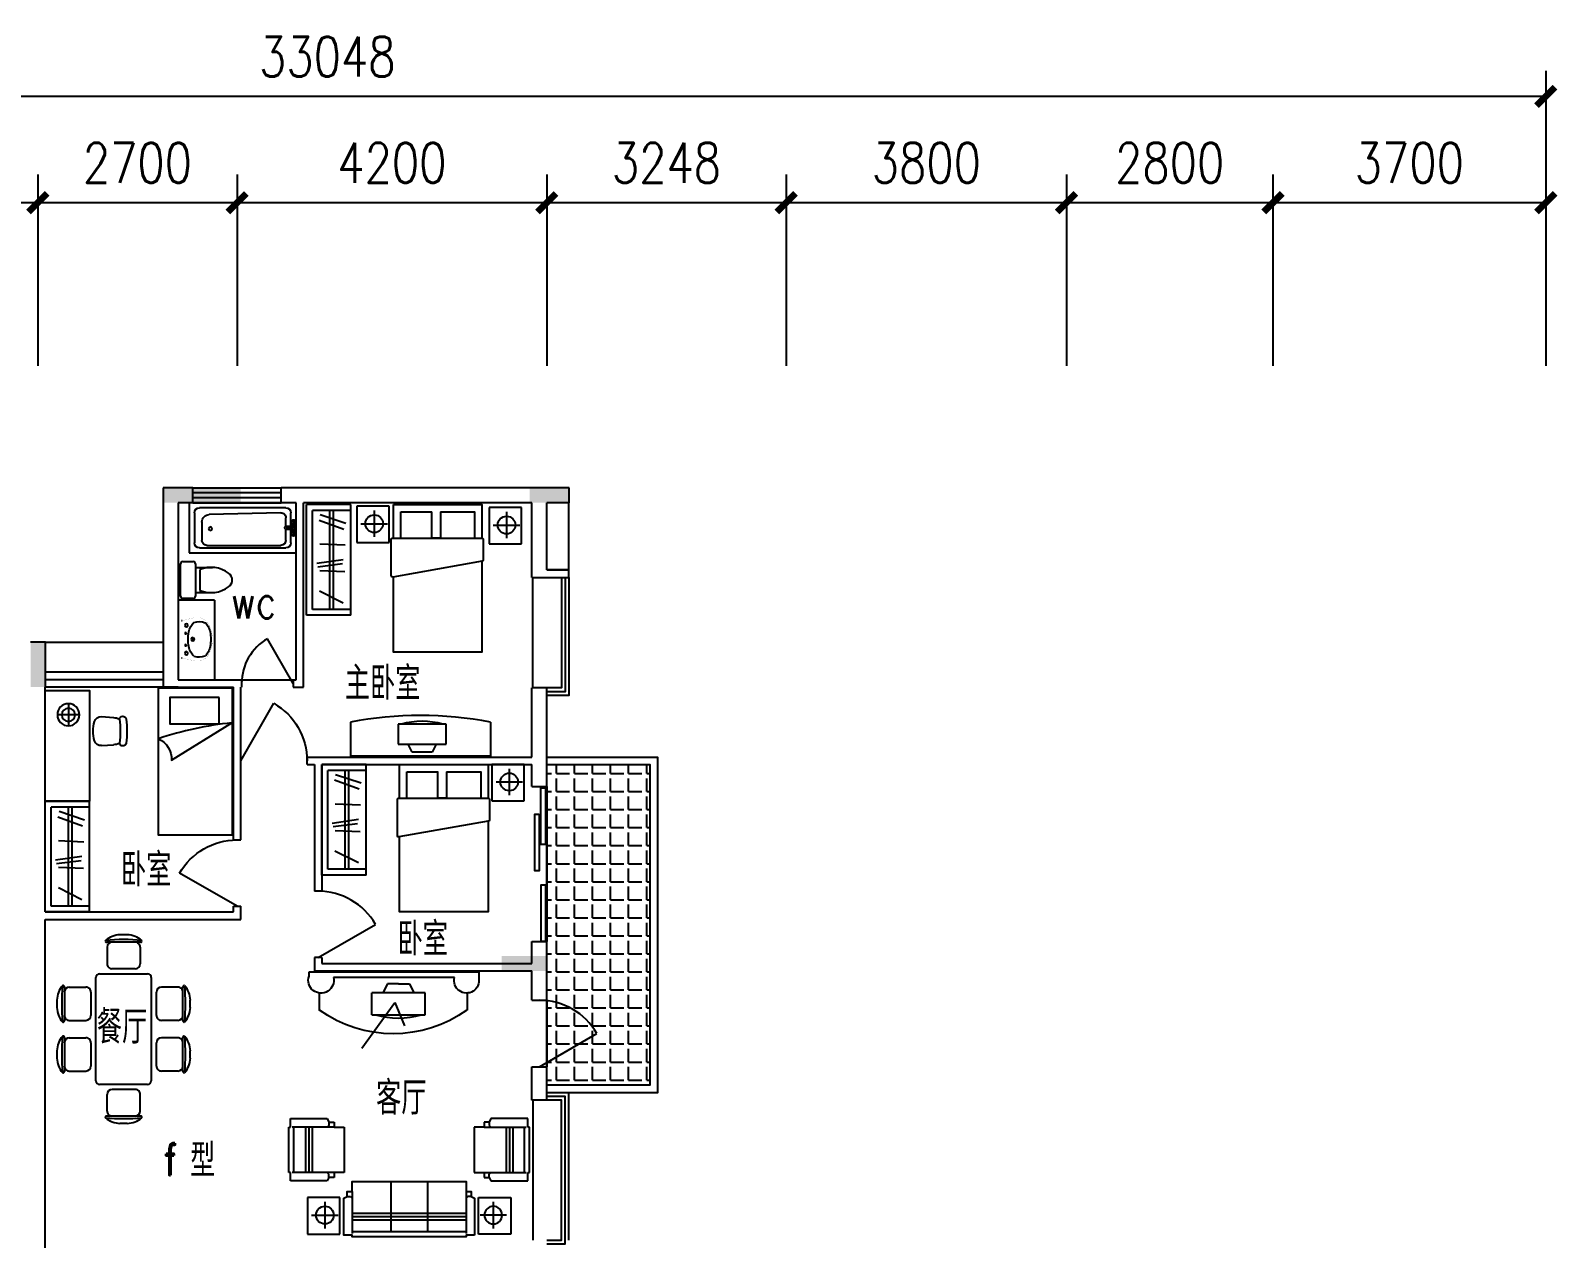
# Model space of a CAD drawing. Header units: millimetres. Extents: x 1293 to 63703, y 510 to 46041.
# Drawn here: x 21356 to 42062, y 29663 to 46041 of the extents above; entities that cross this region are included whole.
import ezdxf
from ezdxf.enums import TextEntityAlignment as Align

# ---------------------------------------------------------------- set-up
doc = ezdxf.new("R2010")
doc.units = ezdxf.units.MM
for name, color, linetype in [('2D', 7, 'Continuous'), ('AXIS', 3, 'Continuous'), ('COLUMN', 7, 'Continuous'), ('F', 12, 'Continuous'), ('JIAJU', 30, 'Continuous'), ('PUB_TEXT', 7, 'Continuous'), ('TOILET', 7, 'Continuous'), ('WALL', 4, 'Continuous'), ('WD', 4, 'Continuous'), ('WINDOW', 5, 'Continuous'), ('WINDOW_TEXT', 7, 'Continuous')]:
    doc.layers.add(name, color=color, linetype=linetype)
doc.styles.add('_ROMAND', font='ROMAND.shx', dxfattribs={"width": 0.8})
doc.styles.add('_XC92', font='txt.shx', dxfattribs={"width": 0.8, "bigfont": 'xc92.shx'})
doc.styles.add('ATT', font='TXT')
doc.styles.add('DIM_FONT', font='SIMPLEX.shx', dxfattribs={"width": 0.8})
doc.styles.add('SIMPLEX', font='SIMPLEX.SHX')
doc.styles.get("Standard").update_dxf_attribs({"font": 'arial.ttf'})
doc.dimstyles.new('AXIS180', dxfattribs={"dimscale": 1.8, "dimtxt": 300, "dimasz": 1, "dimexe": 250, "dimexo": 300, "dimgap": 150, "dimtad": 1, "dimdec": 0, "dimdsep": 46, "dimtxsty": 'DIM_FONT', "dimblk": '_DIMX', "dimcen": 2.5, "dimse1": 1, "dimse2": 1, "dimclrt": 7, "dimadec": 0, "dimazin": 0, "dimtfac": 1, "dimtdec": 0, "dimtix": 1, "dimtmove": 2, "dimatfit": 3, "dimldrblk": '_DIMX', "dimfxl": 1, "dimtolj": 1, "dimtzin": 0, "dimarcsym": 0})

# ---------------------------------------------------------------- blocks, each defined once
blk = doc.blocks.new('_DBLK')
blk.add_line((-0.5, 0), (0, -0.866))
blk.add_arc((-0.5, 0), 1, 300, 0)
at = {"style": 'SIMPLEX', "flags": 9}
blk.add_attdef('A', text='', height=1, dxfattribs=at).set_placement((0, 1.5), align=Align.MIDDLE)
blk = doc.blocks.new('_DIMX')
at = {"const_width": 50}
blk.add_lwpolyline([(-70, -70), (70, 70)], dxfattribs=at)
blk = doc.blocks.new('*D73')
at = {"layer": 'AXIS', "color": 0, "lineweight": -2, "transparency": 16777216}
blk.add_line((41902, 43707), (38206, 43707), dxfattribs=at)
at = {"layer": 'DEFPOINTS', "color": 0, "transparency": 16777216}
for p in [(38204, 43707), (38204, 39747), (41904, 39747)]:
    blk.add_point(p, dxfattribs=at)
at = {"layer": 'AXIS', "color": 0, "lineweight": -2, "transparency": 16777216, "xscale": 1.8, "yscale": 1.8, "zscale": 1.8, "rotation": 180}
blk.add_blockref('_DIMX', (38204, 43707), dxfattribs=at)
at = {"layer": 'AXIS', "color": 0, "lineweight": -2, "transparency": 16777216, "xscale": 1.8, "yscale": 1.8, "zscale": 1.8}
blk.add_blockref('_DIMX', (41904, 43707), dxfattribs=at)
at = {"layer": 'AXIS', "color": 7, "transparency": 16777216, "insert": (40054, 44247), "char_height": 540, "attachment_point": 5, "style": 'DIM_FONT'}
blk.add_mtext('\\A1;3700', dxfattribs=at)
blk = doc.blocks.new('*D74')
at = {"layer": 'AXIS', "color": 0, "lineweight": -2, "transparency": 16777216}
blk.add_line((38202, 43707), (35406, 43707), dxfattribs=at)
at = {"layer": 'DEFPOINTS', "color": 0, "transparency": 16777216}
for p in [(35404, 43707), (35404, 39747), (38204, 39747)]:
    blk.add_point(p, dxfattribs=at)
at = {"layer": 'AXIS', "color": 0, "lineweight": -2, "transparency": 16777216, "xscale": 1.8, "yscale": 1.8, "zscale": 1.8, "rotation": 180}
blk.add_blockref('_DIMX', (35404, 43707), dxfattribs=at)
at = {"layer": 'AXIS', "color": 0, "lineweight": -2, "transparency": 16777216, "xscale": 1.8, "yscale": 1.8, "zscale": 1.8}
blk.add_blockref('_DIMX', (38204, 43707), dxfattribs=at)
at = {"layer": 'AXIS', "color": 7, "transparency": 16777216, "insert": (36804, 44247), "char_height": 540, "attachment_point": 5, "style": 'DIM_FONT'}
blk.add_mtext('\\A1;2800', dxfattribs=at)
blk = doc.blocks.new('*D75')
at = {"layer": 'AXIS', "color": 0, "lineweight": -2, "transparency": 16777216}
blk.add_line((35402, 43707), (31606, 43707), dxfattribs=at)
at = {"layer": 'DEFPOINTS', "color": 0, "transparency": 16777216}
for p in [(31604, 43707), (31604, 39747), (35404, 39747)]:
    blk.add_point(p, dxfattribs=at)
at = {"layer": 'AXIS', "color": 0, "lineweight": -2, "transparency": 16777216, "xscale": 1.8, "yscale": 1.8, "zscale": 1.8, "rotation": 180}
blk.add_blockref('_DIMX', (31604, 43707), dxfattribs=at)
at = {"layer": 'AXIS', "color": 0, "lineweight": -2, "transparency": 16777216, "xscale": 1.8, "yscale": 1.8, "zscale": 1.8}
blk.add_blockref('_DIMX', (35404, 43707), dxfattribs=at)
at = {"layer": 'AXIS', "color": 7, "transparency": 16777216, "insert": (33504, 44247), "char_height": 540, "attachment_point": 5, "style": 'DIM_FONT'}
blk.add_mtext('\\A1;3800', dxfattribs=at)
blk = doc.blocks.new('*D76')
at = {"layer": 'AXIS', "color": 0, "lineweight": -2, "transparency": 16777216}
blk.add_line((31602, 43707), (28358, 43707), dxfattribs=at)
at = {"layer": 'DEFPOINTS', "color": 0, "transparency": 16777216}
for p in [(28356, 43707), (28356, 39747), (31604, 39747)]:
    blk.add_point(p, dxfattribs=at)
at = {"layer": 'AXIS', "color": 0, "lineweight": -2, "transparency": 16777216, "xscale": 1.8, "yscale": 1.8, "zscale": 1.8, "rotation": 180}
blk.add_blockref('_DIMX', (28356, 43707), dxfattribs=at)
at = {"layer": 'AXIS', "color": 0, "lineweight": -2, "transparency": 16777216, "xscale": 1.8, "yscale": 1.8, "zscale": 1.8}
blk.add_blockref('_DIMX', (31604, 43707), dxfattribs=at)
at = {"layer": 'AXIS', "color": 7, "transparency": 16777216, "insert": (29980, 44247), "char_height": 540, "attachment_point": 5, "style": 'DIM_FONT'}
blk.add_mtext('\\A1;3248', dxfattribs=at)
blk = doc.blocks.new('*D77')
at = {"layer": 'AXIS', "color": 0, "lineweight": -2, "transparency": 16777216}
blk.add_line((28354, 43707), (24158, 43707), dxfattribs=at)
at = {"layer": 'DEFPOINTS', "color": 0, "transparency": 16777216}
for p in [(24156, 43707), (24156, 39747), (28356, 39747)]:
    blk.add_point(p, dxfattribs=at)
at = {"layer": 'AXIS', "color": 0, "lineweight": -2, "transparency": 16777216, "xscale": 1.8, "yscale": 1.8, "zscale": 1.8, "rotation": 180}
blk.add_blockref('_DIMX', (24156, 43707), dxfattribs=at)
at = {"layer": 'AXIS', "color": 0, "lineweight": -2, "transparency": 16777216, "xscale": 1.8, "yscale": 1.8, "zscale": 1.8}
blk.add_blockref('_DIMX', (28356, 43707), dxfattribs=at)
at = {"layer": 'AXIS', "color": 7, "transparency": 16777216, "insert": (26256, 44247), "char_height": 540, "attachment_point": 5, "style": 'DIM_FONT'}
blk.add_mtext('\\A1;4200', dxfattribs=at)
blk = doc.blocks.new('*D78')
at = {"layer": 'AXIS', "color": 0, "lineweight": -2, "transparency": 16777216}
blk.add_line((24154, 43707), (21458, 43707), dxfattribs=at)
at = {"layer": 'DEFPOINTS', "color": 0, "transparency": 16777216}
for p in [(21456, 43707), (21456, 39747), (24156, 39747)]:
    blk.add_point(p, dxfattribs=at)
at = {"layer": 'AXIS', "color": 0, "lineweight": -2, "transparency": 16777216, "xscale": 1.8, "yscale": 1.8, "zscale": 1.8, "rotation": 180}
blk.add_blockref('_DIMX', (21456, 43707), dxfattribs=at)
at = {"layer": 'AXIS', "color": 0, "lineweight": -2, "transparency": 16777216, "xscale": 1.8, "yscale": 1.8, "zscale": 1.8}
blk.add_blockref('_DIMX', (24156, 43707), dxfattribs=at)
at = {"layer": 'AXIS', "color": 7, "transparency": 16777216, "insert": (22806, 44247), "char_height": 540, "attachment_point": 5, "style": 'DIM_FONT'}
blk.add_mtext('\\A1;2700', dxfattribs=at)
blk = doc.blocks.new('*D79')
at = {"layer": 'AXIS', "color": 0, "lineweight": -2, "transparency": 16777216}
blk.add_line((21454, 43707), (17858, 43707), dxfattribs=at)
at = {"layer": 'DEFPOINTS', "color": 0, "transparency": 16777216}
for p in [(17856, 43707), (17856, 39747), (21456, 39747)]:
    blk.add_point(p, dxfattribs=at)
at = {"layer": 'AXIS', "color": 0, "lineweight": -2, "transparency": 16777216, "xscale": 1.8, "yscale": 1.8, "zscale": 1.8, "rotation": 180}
blk.add_blockref('_DIMX', (17856, 43707), dxfattribs=at)
at = {"layer": 'AXIS', "color": 0, "lineweight": -2, "transparency": 16777216, "xscale": 1.8, "yscale": 1.8, "zscale": 1.8}
blk.add_blockref('_DIMX', (21456, 43707), dxfattribs=at)
at = {"layer": 'AXIS', "color": 7, "transparency": 16777216, "insert": (19656, 44247), "char_height": 540, "attachment_point": 5, "style": 'DIM_FONT'}
blk.add_mtext('\\A1;3600', dxfattribs=at)
blk = doc.blocks.new('*D83')
at = {"layer": 'AXIS', "color": 0, "lineweight": -2, "transparency": 16777216}
blk.add_line((41902, 45147), (8858, 45147), dxfattribs=at)
at = {"layer": 'DEFPOINTS', "color": 0, "transparency": 16777216}
for p in [(8856, 45147), (8856, 39747), (41904, 39747)]:
    blk.add_point(p, dxfattribs=at)
at = {"layer": 'AXIS', "color": 0, "lineweight": -2, "transparency": 16777216, "xscale": 1.8, "yscale": 1.8, "zscale": 1.8, "rotation": 180}
blk.add_blockref('_DIMX', (8856, 45147), dxfattribs=at)
at = {"layer": 'AXIS', "color": 0, "lineweight": -2, "transparency": 16777216, "xscale": 1.8, "yscale": 1.8, "zscale": 1.8}
blk.add_blockref('_DIMX', (41904, 45147), dxfattribs=at)
at = {"layer": 'AXIS', "color": 7, "transparency": 16777216, "insert": (25380, 45687), "char_height": 540, "attachment_point": 5, "style": 'DIM_FONT'}
blk.add_mtext('\\A1;33048', dxfattribs=at)
blk = doc.blocks.new('CJ')
at = {"layer": 'JIAJU'}
for p, q in [((-863, 479), (-1323, 479)), ((-1044, 579), (-1143, 579)), ((-177, 479), (-637, 479)), ((-357, 579), (-456, 579)), ((-1318, 412), (-1318, 187)), ((-868, 412), (-868, 187)), ((-632, 412), (-632, 187)), ((-182, 412), (-182, 187)), ((-1500, -650), (-1500, 0)), ((-1450, 50), (-50, 50)), ((-936, 119), (-1251, 119)), ((-249, 119), (-564, 119)), ((0, 0), (0, -650)), ((-1928, -555), (-1928, -95)), ((-1861, -100), (-1636, -100)), ((-1568, -482), (-1568, -168)), ((68, -482), (68, -168)), ((361, -100), (136, -100)), ((428, -555), (428, -95)), ((-2028, -375), (-2028, -275)), ((528, -375), (528, -275)), ((-1861, -550), (-1636, -550)), ((361, -550), (136, -550)), ((-50, -700), (-1450, -700)), ((-1251, -769), (-936, -769)), ((-564, -769), (-249, -769)), ((-1318, -1062), (-1318, -837)), ((-868, -1062), (-868, -837)), ((-632, -1062), (-632, -837)), ((-182, -1062), (-182, -837)), ((-1323, -1129), (-863, -1129)), ((-1143, -1229), (-1044, -1229)), ((-637, -1129), (-177, -1129)), ((-456, -1229), (-357, -1229))]:
    blk.add_line(p, q, dxfattribs=at)
for centre, radius, start, end in [((-1333, 495), 10, 130.7265, 202.67), ((-1323, 499), 20, 202.67, 270), ((-1133, 264), 316, 91.7651, 130.7265), ((-1093, -2199), 2713, 84.8023, 95.1977), ((-1251, 412), 67.5, 90, 180), ((-1054, 264), 316, 49.2735, 88.2349), ((-936, 412), 67.5, 0, 90), ((-863, 499), 20, 270, 337.33), ((-854, 495), 10, 337.33, 49.2735), ((-646, 495), 10, 130.7265, 202.67), ((-637, 499), 20, 202.67, 270), ((-446, 264), 316, 91.7651, 130.7265), ((-407, -2199), 2713, 84.8023, 95.1977), ((-564, 412), 67.5, 90, 180), ((-367, 264), 316, 49.2735, 88.2349), ((-249, 412), 67.5, 0, 90), ((-177, 499), 20, 270, 337.33), ((-167, 495), 10, 337.33, 49.2735), ((-1450, 0), 50, 90, 180), ((-1251, 187), 67.5, 180, 270), ((-936, 187), 67.5, 270, 0), ((-564, 187), 67.5, 180, 270), ((-249, 187), 67.5, 270, 0), ((-50, 0), 50, 0, 90), ((-1713, -285), 316, 139.2735, 178.2349), ((749, -325), 2713, 174.8023, 185.1977), ((-1945, -86), 10, 67.33, 139.2735), ((-1948, -95), 20, 0, 67.33), ((-1861, -168), 67.5, 90, 180), ((-1636, -168), 67.5, 0, 90), ((136, -168), 67.5, 90, 180), ((361, -168), 67.5, 0, 90), ((448, -95), 20, 112.67, 180), ((445, -86), 10, 40.7265, 112.67), ((-2249, -325), 2713, 354.8023, 5.1977), ((213, -285), 316, 1.7651, 40.7265), ((-1713, -365), 316, 181.7651, 220.7265), ((213, -365), 316, 319.2735, 358.2349), ((-1945, -564), 10, 220.7265, 292.67), ((-1948, -555), 20, 292.67, 0), ((-1861, -482), 67.5, 180, 270), ((-1636, -482), 67.5, 270, 0), ((136, -482), 67.5, 180, 270), ((361, -482), 67.5, 270, 0), ((448, -555), 20, 180, 247.33), ((445, -564), 10, 247.33, 319.2735), ((-1450, -650), 50, 180, 270), ((-1251, -837), 67.5, 90, 180), ((-936, -837), 67.5, 0, 90), ((-564, -837), 67.5, 90, 180), ((-249, -837), 67.5, 0, 90), ((-50, -650), 50, 270, 0), ((-1333, -1145), 10, 157.33, 229.2735), ((-1323, -1149), 20, 90, 157.33), ((-1133, -914), 316, 229.2735, 268.2349), ((-1093, 1549), 2713, 264.8023, 275.1977), ((-1251, -1062), 67.5, 180, 270), ((-1054, -914), 316, 271.7651, 310.7265), ((-936, -1062), 67.5, 270, 0), ((-863, -1149), 20, 22.67, 90), ((-854, -1145), 10, 310.7265, 22.67), ((-646, -1145), 10, 157.33, 229.2735), ((-637, -1149), 20, 90, 157.33), ((-446, -914), 316, 229.2735, 268.2349), ((-407, 1549), 2713, 264.8023, 275.1977), ((-564, -1062), 67.5, 180, 270), ((-367, -914), 316, 271.7651, 310.7265), ((-249, -1062), 67.5, 270, 0), ((-177, -1149), 20, 22.67, 90), ((-167, -1145), 10, 310.7265, 22.67)]:
    blk.add_arc(centre, radius, start, end, dxfattribs=at)
at = {"layer": 'JIAJU', "oblique": -180, "text_generation_flag": 4, "width": 0.8, "flags": 9}
for tag in ['XSIZE', 'YSIZE']:
    blk.add_attdef(tag, (-746, -342), '', height=0.5, rotation=180, dxfattribs=at)
blk = doc.blocks.new('-TD')
at = {"color": 0}
for p, q in [((-90, 0), (90, 0)), ((0, -90), (0, 90))]:
    blk.add_line(p, q, dxfattribs=at)
blk.add_circle((0, 0), 60)
blk = doc.blocks.new('-CG')
at = {"layer": 'F'}
for p, q in [((322, 351), (-172, 351)), ((-172, 351), (-172, -87)), ((322, -87), (322, 351)), ((-172, -87), (322, -87))]:
    blk.add_line(p, q, dxfattribs=at)
at = {"layer": 'F', "xscale": 2, "yscale": 2, "zscale": 2}
blk.add_blockref('-TD', (65, 149), dxfattribs=at)
blk = doc.blocks.new('SF')
at = {"layer": 'JIAJU'}
for p, q in [((-1513, 9), (-1513, -14)), ((-895, 9), (-1513, 9)), ((-895, -14), (-895, 9)), ((-1627, -14), (-1627, -514)), ((-1513, -14), (-1627, -14)), ((-1513, -514), (-1513, -37)), ((-895, -59), (-1513, -59)), ((-782, -14), (-895, -14)), ((-895, -514), (-895, -37)), ((-782, -514), (-782, -14)), ((-1513, -219), (-895, -219)), ((-1513, -264), (-895, -264)), ((-1513, -310), (-895, -310)), ((-1627, -514), (-1581, -537)), ((-1581, -537), (-1581, -605)), ((-1581, -537), (-1536, -537)), ((-1581, -605), (-1513, -605)), ((-1536, -537), (-1513, -514)), ((-1513, -605), (-1513, -514)), ((-1513, -605), (-1513, -742)), ((-873, -537), (-895, -514)), ((-895, -605), (-895, -514)), ((-895, -742), (-895, -605)), ((-895, -605), (-827, -605)), ((-827, -537), (-873, -537)), ((-827, -537), (-782, -514)), ((-827, -605), (-827, -537)), ((-1513, -742), (-895, -742)), ((-572, -782), (-572, -828)), ((-572, -828), (-549, -850)), ((-640, -850), (-549, -850)), ((-549, -850), (-71, -850)), ((-344, -2397), (-344, -850)), ((-299, -2397), (-299, -850)), ((-253, -2397), (-253, -850)), ((-94, -850), (-94, -2397)), ((-777, -1374), (-94, -1374)), ((-777, -1874), (-94, -1874)), ((-640, -2397), (-549, -2397)), ((-572, -2420), (-549, -2397)), ((-572, -2466), (-572, -2420)), ((-549, -2397), (-71, -2397)), ((-1581, -2711), (-1581, -2642)), ((-1581, -2642), (-1513, -2642)), ((-1513, -2642), (-1513, -2506)), ((-1513, -2506), (-895, -2506)), ((-1513, -2642), (-1513, -2733)), ((-895, -2506), (-895, -2642)), ((-895, -2642), (-827, -2642)), ((-895, -2642), (-895, -2733)), ((-827, -2642), (-827, -2711)), ((-1627, -2733), (-1581, -2711)), ((-1627, -3234), (-1627, -2733)), ((-1581, -2711), (-1536, -2711)), ((-1536, -2711), (-1513, -2733)), ((-1513, -2733), (-1513, -3211)), ((-873, -2711), (-895, -2733)), ((-895, -2733), (-895, -3211)), ((-827, -2711), (-873, -2711)), ((-827, -2711), (-782, -2733)), ((-782, -2733), (-782, -3234)), ((-1513, -2938), (-895, -2938)), ((-1513, -2984), (-895, -2984)), ((-1513, -3029), (-895, -3029)), ((-1513, -3234), (-1627, -3234)), ((-895, -3188), (-1513, -3188)), ((-1513, -3257), (-1513, -3234)), ((-895, -3257), (-1513, -3257)), ((-895, -3234), (-895, -3257)), ((-782, -3234), (-895, -3234))]:
    blk.add_line(p, q, dxfattribs=at)
blk.add_lwpolyline([(-49, -737), (-49, -850), (-26, -850), (-26, -2397), (-49, -2397), (-49, -2511), (-549, -2511), (-572, -2466), (-640, -2466), (-640, -2397), (-777, -2397), (-777, -850), (-640, -850), (-640, -782), (-572, -782), (-549, -737)], close=True, dxfattribs=at)
at = {"layer": 'JIAJU', "extrusion": (0, 0, -1), "zscale": -1, "rotation": 180}
blk.add_blockref('-CG', (384, -333), dxfattribs=at)
at = {"layer": 'JIAJU'}
blk.add_blockref('-CG', (-384, -2915), dxfattribs=at)
blk = doc.blocks.new('11PTVN02')
at = {"color": 0, "linetype": 'ByBlock'}
for p, q in [((14, 24), (4, 24)), ((4, 24), (4, 0)), ((14, 0), (14, 24)), ((0, 17), (4, 19)), ((0, 12), (0, 17)), ((0, 12), (0, 7)), ((0, 7), (4, 5)), ((14, 0), (4, 0))]:
    blk.add_line(p, q, dxfattribs=at)
blk.add_arc((-21.5, 12), 37, 343.62955, 16.37045, dxfattribs=at)
at = {"color": 0, "linetype": 'ByBlock', "style": 'ATT'}
for tag, p, flags in [('ITEM', (1, -12), 3), ('ROOM_NUMBER', (1, -20), 1), ('WIDTH', (1, -29), 3), ('DEPTH', (1, -38), 3)]:
    blk.add_attdef(tag, p, '', height=6, dxfattribs=dict(at, flags=flags))
blk = doc.blocks.new('-TV')
at = {"xscale": 25, "yscale": 25, "zscale": 25}
blk.add_blockref('11PTVN02', (-1, -1), dxfattribs=at)
blk = doc.blocks.new('-TVG')
at = {"layer": 'F'}
for p, q in [((-21, -78), (-112, -78)), ((-21, -2380), (-21, -78)), ((-540, -231), (-305, -231)), ((-99, -406), (-99, -2049)), ((-1056, -1666), (-436, -1216)), ((-436, -1216), (-756, -1085)), ((-548, -2239), (-305, -2239)), ((-81, -2380), (-21, -2380))]:
    blk.add_line(p, q, dxfattribs=at)
for centre, radius, start, end in [((-142, -244), 168, 79.82, 284.7458), ((860, -1239), 1721, 144.4733, 215.5267), ((-138, -2217), 173, 77.0294, 289.1907)]:
    blk.add_arc(centre, radius, start, end, dxfattribs=at)
at = {"layer": 'F', "xscale": -1.2, "yscale": 1.2, "zscale": 1.2}
blk.add_blockref('-TV', (-186, -1526), dxfattribs=at)
blk = doc.blocks.new('A$C51631F25')
at = {"layer": '2D', "color": 30}
for p, q in [((100, 667), (456, 667)), ((456, 667), (456, 550)), ((456, 550), (97, 550))]:
    blk.add_line(p, q, dxfattribs=at)
blk.add_lwpolyline([(456, 18), (456, 1229, -0.414214), (474, 1248), (752, 1248, -0.364216), (770, 1233), (983, 21, -0.466043), (965, 0), (474, 0, -0.414214)], format="xyb", close=True, dxfattribs=at)
for points in [[(0, 30), (0, 1230), (456, 1230)], [(100, 667), (100, 1130), (456, 1130)], [(770, 1230), (2000, 1230), (2000, 30), (981, 30)], [(100, 130), (100, 550)], [(456, 30), (0, 30)], [(456, 130), (100, 130)]]:
    blk.add_lwpolyline(points, dxfattribs=at)
blk = doc.blocks.new('U_B16FYY')
for p, q in [((-958, 315), (542, 315)), ((-958, -285), (-958, 315)), ((-878, 235), (462, 235)), ((-878, -285), (-878, 235)), ((462, -285), (462, 235)), ((542, -285), (542, 315)), ((-878, 0), (462, 0)), ((-792, -181), (-632, 138)), ((-351, 134), (-365, -204)), ((-262, -171), (-304, 162)), ((-205, -181), (-257, 176)), ((-9, -209), (6, 134)), ((207, -190), (329, 143)), ((287, -218), (404, 129)), ((-878, -50), (462, -50)), ((-958, -285), (542, -285))]:
    blk.add_line(p, q)
at = {"style": 'DIM_FONT', "width": 0.8, "flags": 9}
for tag in ['XSIZE', 'YSIZE']:
    blk.add_attdef(tag, (0, 0), '', height=0.5, dxfattribs=at)
blk = doc.blocks.new('A$C24C04AE9')
at = {"layer": 'JIAJU', "rotation": 90}
blk.add_blockref('U_B16FYY', (315, 958), dxfattribs=at)
blk = doc.blocks.new('_C6QHT')
at = {"layer": 'JIAJU'}
for p, q in [((0, -460), (0, 0)), ((0, 0), (1900, 0)), ((1900, -460), (1900, 0)), ((1251, -160), (603, -160)), ((603, -160), (603, -430)), ((738, -160), (792, -52)), ((792, -52), (1062, -52)), ((1062, -52), (1116, -160)), ((1251, -430), (1251, -160)), ((603, -430), (1251, -430))]:
    blk.add_line(p, q, dxfattribs=at)
for centre, radius, start, end in [((950, 4500), 5050, 259.157, 280.843), ((927, 528), 999, 253.6295, 286.3705)]:
    blk.add_arc(centre, radius, start, end, dxfattribs=at)
at = {"style": 'DIM_FONT', "width": 0.8, "flags": 9}
for tag in ['XSIZE', 'YSIZE', 'ZSIZE']:
    blk.add_attdef(tag, (0, 0), '', height=0.5, dxfattribs=at)
for tag in ['XSIZE', 'YSIZE', 'ZSIZE']:
    blk.add_attdef(tag, (0, 0), '', height=0.5, rotation=270, dxfattribs=at)
blk = doc.blocks.new('A$C747D3C6A')
at = {"layer": 'JIAJU', "rotation": 90}
blk.add_blockref('_C6QHT', (0, 0), dxfattribs=at)
blk = doc.blocks.new('A$C009D426A')
at = {"layer": '2D', "color": 30}
for points in [[(0, 0), (0, 1000), (2000, 1000), (2000, 0)], [(131, 824), (131, 158), (490, 158), (490, 824)]]:
    blk.add_lwpolyline(points, close=True, dxfattribs=at)
blk.add_lwpolyline([(477, 998, 0.05735), (692, 0, -0.31665), (983, 178)], format="xyb", close=True, dxfattribs=at)
blk = doc.blocks.new('_C7YTK')
for p, q in [((331, -464), (331, -164)), ((181, -314), (481, -314)), ((355, -763), (369, -924)), ((749, -763), (737, -924))]:
    blk.add_line(p, q)
for radius in [150, 90]:
    blk.add_circle((331, -314), radius)
for centre, radius, start, end in [((447, -755), 92, 106.1087, 185), ((552, -1120), 472, 73.8913, 106.1087), ((657, -755), 92, 355, 73.8913), ((396, -1051), 46, 98.4555, 261.5445), ((553, -924), 184, 180, 206.2122), ((552, 87), 1104, 261.5445, 278.4555), ((707, -1051), 46, 278.4555, 81.5445), ((553, -924), 184, 333.618, 0), ((552, -4), 1104, 261.5445, 278.4555)]:
    blk.add_arc(centre, radius, start, end)
at = {"layer": 'JIAJU'}
blk.add_lwpolyline([(1500, -600), (1500, 0), (0, 0), (0, -600)], close=True, dxfattribs=at)
at = {"style": 'DIM_FONT', "width": 0.8, "flags": 9}
for tag, p, height in [('XSIZE', (0, 0), 0.5), ('YSIZE', (0, 0), 0.5), ('ZSIZE', (0, 0), 0.5), ('XSIZE', (331, -314), 0.3), ('YSIZE', (331, -314), 0.3)]:
    blk.add_attdef(tag, p, '', height=height, dxfattribs=at)
for tag in ['XSIZE', 'YSIZE']:
    blk.add_attdef(tag, (533, -857), '', height=0.5, rotation=180, dxfattribs=at)
blk = doc.blocks.new('_WBLK')
for p, q in [((-0.5, 0.5), (0.5, 0.5)), ((0.5, 0.167), (-0.5, 0.167)), ((0.5, -0.167), (-0.5, -0.167)), ((-0.5, -0.5), (0.5, -0.5))]:
    blk.add_line(p, q)
at = {"layer": 'WINDOW_TEXT', "style": 'SIMPLEX', "flags": 9}
blk.add_attdef('A', text='', height=1, dxfattribs=at).set_placement((0, 1.5), align=Align.MIDDLE)
blk = doc.blocks.new('M_E11')
for p, q in [((-280, -10), (-280, 0)), ((280, 0), (280, -10)), ((-251, -189), (-251, -186)), ((-248, -183), (-250, -185))]:
    blk.add_line(p, q)
at = {"const_width": 1.5}
for points in [[(-280, 0), (280, 0)], [(-326, -200), (-280, -5)], [(326, -204), (280, -5)]]:
    blk.add_lwpolyline(points, dxfattribs=at)
for points in [[(-326, -200, 0.008223), (-326, -204, 0.149285)], [(-326, -266, 0.149285), (-304, -337, 0.107079), (-231, -408, 0.075625), (-131, -450, 0.062436), (-1, -467, 0.062436), (130, -452, 0.075625), (230, -410, 0.107079), (304, -339, 0.149285), (326, -268, 0.005205), (326, -266, 0.086596)]]:
    blk.add_lwpolyline(points, format="xyb", dxfattribs=at)
at = {"const_width": 1.5, "flags": 128}
for points in [[(-326, -204), (-326, -268)], [(326, -204), (326, -268)]]:
    blk.add_lwpolyline(points, dxfattribs=at)
at = {"flags": 128}
for points in [[(-253, -188, 0.172546), (-250, -358, 0.726395)], [(253, -188, -0.172546), (250, -358, -0.726395)]]:
    blk.add_lwpolyline(points, format="xyb", dxfattribs=at)
for points in [[(253, -188, 0.098208), (193, -141, 0.066287), (110, -111, 0.052428), (0, -100, 0.052428), (-110, -111, 0.066287), (-193, -141, 0.093876), (-251, -186, 0.171377)], [(-250, -358, 0.091341), (-193, -401, 0.066287), (-110, -431, 0.052428), (0, -442, 0.052428), (110, -431, 0.066287), (193, -401, 0.091756), (250, -358, 0.171377)]]:
    blk.add_lwpolyline(points, format="xyb")
for centre, radius in [((-210, -75), 24), ((-210, -75), 24), ((-210, -75), 24), ((-90, -65), 10), ((0, -170), 25), ((0, -170), 15), ((90, -65), 10), ((210, -75), 24)]:
    blk.add_circle(centre, radius)
blk.add_arc((-250, -186), 1, 131.3224, 180)
at = {"width": 0.8, "flags": 9}
for tag in ['XSIZE', 'YSIZE']:
    blk.add_attdef(tag, (0, 0), '', height=0.5, dxfattribs=at)
blk = doc.blocks.new('U_B14JRS')
for p, q in [((-1420, 680), (280, 680)), ((-1420, -120), (-1420, 680)), ((-1340, 303), (-1340, 520)), ((-1260, 600), (120, 600)), ((-1178, 518), (-37, 491)), ((200, 520), (200, 40)), ((280, 680), (280, -120)), ((-1377, 303), (-1265, 303)), ((-1377, 278), (-1265, 278)), ((-1377, 253), (-1265, 253)), ((-1340, 40), (-1340, 253)), ((-1260, 302), (-1260, 438)), ((-1260, 80), (-1260, 253)), ((80, 371), (80, 80)), ((0, 0), (-1180, 0)), ((280, -120), (-1420, -120)), ((120, -40), (-1260, -40))]:
    blk.add_line(p, q)
for centre, radius in [((-1380, 367), 35.5), ((-1380, 367), 15.5), ((-54, 266), 28.5), ((-1380, 189), 35.5), ((-1380, 189), 15.5)]:
    blk.add_circle(centre, radius)
for centre, radius, start, end in [((-1260, 520), 80, 90, 180), ((-1180, 438), 80, 88.6442, 180), ((-40, 371), 120, 0, 88.6442), ((120, 520), 80, 0, 90), ((-1377, 278), 40.6, 37.9622, 322.0378), ((-1377, 278), 30.6, 54.6762, 305.3238), ((-1371, 277), 26.3, 90, 295.9667), ((-1265, 278), 25, 270, 90), ((-1260, 40), 80, 180, 270), ((-1180, 80), 80, 180, 270), ((0, 80), 80, 270, 0), ((120, 40), 80, 270, 0)]:
    blk.add_arc(centre, radius, start, end)
at = {"style": 'DIM_FONT', "width": 0.8, "flags": 9}
for tag in ['XSIZE', 'YSIZE']:
    blk.add_attdef(tag, (0, 0), '', height=0.5, dxfattribs=at)
blk = doc.blocks.new('M_E24TTP')
at = {"layer": 'TOILET', "color": 7}
for p, q in [((-170, 200), (-170, 430)), ((170, 200), (170, 430)), ((-140, 260), (140, 260)), ((-250, 30), (-250, 170)), ((-220, 200), (220, 200)), ((220, 0), (-220, 0)), ((250, 170), (250, 30))]:
    blk.add_line(p, q, dxfattribs=at)
for centre, radius, start, end in [((227, 413), 398, 143.3619, 202.5495), ((0, 590), 110, 33.4509, 146.5491), ((-227, 413), 398, 337.4505, 36.6381), ((-220, 170), 30, 90, 180), ((-220, 30), 30, 180, 270), ((220, 170), 30, 0, 90), ((220, 30), 30, 270, 0)]:
    blk.add_arc(centre, radius, start, end, dxfattribs=at)
at = {"style": 'DIM_FONT', "width": 0.8, "flags": 9}
for tag in ['XSIZE', 'YSIZE']:
    blk.add_attdef(tag, (0, 0), '', height=0.5, dxfattribs=at)

msp = doc.modelspace()

# ---------------------------------------------------------------- hatches: boundary and pattern name
at = {"layer": 'WINDOW'}
h = msp.add_hatch(dxfattribs=at)
h.set_pattern_fill('ANGLE', color=5, scale=35, style=0)
h.set_pattern_definition([(0, (138747.1, 27410), (0, 244.475), [177.8, -66.675]), (90, (138747.1, 27410), (-244.475, 1e-14), [177.8, -66.675])])
h.paths.add_polyline_path([(28356.3, 36089.2), (29756.3, 36089.2), (29756.3, 31739.2), (28356.3, 31739.2)])

# ---------------------------------------------------------------- linework, layer by layer
for points in [[(28356.3, 36189.2), (29856.3, 36189.2), (29856.3, 31639.2), (28356.3, 31639.2)], [(28356.3, 36089.2), (29756.3, 36089.2), (29756.3, 31739.2), (28356.3, 31739.2)]]:
    msp.add_lwpolyline(points)
for points in [[(28337.2, 35771.4), (28337.2, 35003.7), (28278.2, 35003.7), (28278.2, 35771.4)], [(28254.6, 35417), (28254.6, 34649.4), (28195.6, 34649.4), (28195.6, 35417)], [(28339.1, 34456.8), (28339.1, 33689.2), (28280.1, 33689.2), (28280.1, 34456.8)]]:
    msp.add_lwpolyline(points, close=True)
at = {"layer": 'AXIS'}
for p, q in [((41904.3, 45497), (41904.3, 41497)), ((21456.3, 44091.2), (21456.3, 41497)), ((24156.3, 44091.2), (24156.3, 41497)), ((28356.3, 44091.2), (28356.3, 41497)), ((31604.3, 44091.2), (31604.3, 41497)), ((35404.3, 44091.2), (35404.3, 41497)), ((38204.3, 44091.2), (38204.3, 41497))]:
    msp.add_line(p, q, dxfattribs=at)
at = {"layer": 'COLUMN'}
for points in [[(23156.3, 39839.2), (23156.3, 39639.2), (24206.3, 39839.2), (24206.3, 39639.2)], [(28126.3, 39839.2), (28126.3, 39639.2), (28659.6, 39839.2), (28659.6, 39639.2)], [(21556.3, 37749.2), (21356.3, 37749.2), (21556.3, 37139.2), (21356.3, 37139.2)], [(27746.3, 33490.4), (27746.3, 33290.4), (28356.3, 33490.4), (28356.3, 33290.4)]]:
    msp.add_solid(points, dxfattribs=at)
at = {"layer": 'JIAJU'}
for q in [(23356.3, 38318.9), (23850.3, 37239.2)]:
    msp.add_line((23850.3, 38318.9), q, dxfattribs=at)
at = {"layer": 'WALL'}
for p, q in [((23156.3, 39839.2), (23156.3, 37139.2)), ((23556.3, 39839.2), (23156.3, 39839.2)), ((23556.3, 39639.2), (23556.3, 39839.2)), ((28659.6, 39839.2), (24756.3, 39839.2)), ((24756.3, 39639.2), (24756.3, 39839.2)), ((28659.6, 39639.2), (28659.6, 39839.2)), ((23356.3, 39639.2), (23356.3, 37239.2)), ((23556.3, 39639.2), (23356.3, 39639.2)), ((24956.3, 39639.2), (24756.3, 39639.2)), ((24956.3, 37239.2), (24956.3, 39639.2)), ((25056.3, 37139.2), (25056.3, 39639.2)), ((28156.3, 39639.2), (25056.3, 39639.2)), ((28156.3, 38626.6), (28156.3, 39639.2)), ((28659.6, 39639.2), (28356.3, 39639.2)), ((28356.3, 38726.6), (28356.3, 39639.2)), ((28656.3, 38726.6), (28356.3, 38726.6)), ((28356.3, 38726.6), (28656.3, 38726.6)), ((28656.3, 38626.6), (28656.3, 38726.6)), ((28156.3, 38626.6), (28656.3, 38626.6)), ((21558.3, 37749.2), (21356.3, 37749.2)), ((21556.3, 37749.2), (21556.3, 37139.2)), ((21556.3, 34089.2), (21556.3, 37139.2)), ((23356.3, 37139.2), (23156.3, 37139.2)), ((23356.3, 37239.2), (24219.2, 37239.2)), ((23356.3, 37139.2), (24106.3, 37139.2)), ((24106.3, 35066.1), (24106.3, 37139.2)), ((24206.3, 36189.2), (24206.3, 37139.2)), ((24206.3, 37139.2), (24219.2, 37139.2)), ((24219.2, 37239.2), (24219.2, 37139.2)), ((24919.2, 37239.2), (24956.3, 37239.2)), ((24919.2, 37239.2), (24919.2, 37139.2)), ((24919.2, 37139.2), (25056.3, 37139.2)), ((28156.3, 36189.2), (28156.3, 37126.6)), ((28356.3, 37126.6), (28156.3, 37126.6)), ((28356.3, 35789.2), (28356.3, 37126.6)), ((24206.3, 36089.2), (24206.3, 36189.2)), ((24206.3, 35066.1), (24206.3, 36089.2)), ((25106.3, 36189.2), (28156.3, 36189.2)), ((25106.3, 36089.2), (25106.3, 36189.2)), ((25106.3, 36089.2), (25206.3, 36089.2)), ((25206.3, 36089.2), (25206.3, 34371.5)), ((25306.3, 36089.2), (25306.3, 34371.5)), ((25306.3, 36089.2), (28156.3, 36089.2)), ((28156.3, 35789.2), (28156.3, 36089.2)), ((28156.3, 35789.2), (28356.3, 35789.2)), ((24106.3, 35066.1), (24206.3, 35066.1)), ((24106.3, 34089.2), (24106.3, 34166.1)), ((24106.3, 34166.1), (24206.3, 34166.1)), ((24206.3, 33989.2), (24206.3, 34166.1)), ((25306.3, 34371.5), (25206.3, 34371.5)), ((21556.3, 34089.2), (24106.3, 34089.2)), ((21556.3, 33989.2), (24206.3, 33989.2)), ((21556.3, 26739.2), (21556.3, 33989.2)), ((28156.3, 33389.2), (28156.3, 33689.2)), ((28156.3, 33689.2), (28356.3, 33689.2)), ((28356.3, 32891.7), (28356.3, 33689.2)), ((25206.3, 33471.5), (25206.3, 33289.2)), ((25306.3, 33471.5), (25206.3, 33471.5)), ((25306.3, 33471.5), (25306.3, 33389.2)), ((25306.3, 33389.2), (28156.3, 33389.2)), ((25206.3, 33289.2), (28156.3, 33289.2)), ((28156.3, 32891.7), (28156.3, 33289.2)), ((28156.3, 32891.7), (28356.3, 32891.7)), ((28156.3, 31539.2), (28156.3, 31991.7)), ((28156.3, 31991.7), (28356.3, 31991.7)), ((28356.3, 31539.2), (28356.3, 31991.7)), ((28356.3, 31539.2), (28156.3, 31539.2))]:
    msp.add_line(p, q, dxfattribs=at)
at = {"layer": 'WD', "color": 5}
msp.add_lwpolyline([(28356.3, 36089.2), (29756.3, 36089.2), (29756.3, 31739.2), (28356.3, 31739.2), (28356.3, 36089.2)], dxfattribs=at)
at = {"layer": 'WINDOW'}
for p, q in [((28656.3, 38726.6), (28656.3, 39639.2)), ((21558.3, 37749.2), (23156.3, 37749.2)), ((23156.3, 37339.2), (21556.3, 37339.2)), ((23156.3, 37239.2), (21556.3, 37239.2)), ((23156.3, 37139.2), (21556.3, 37139.2)), ((24219.2, 37239.2), (24956.3, 37239.2)), ((28356.3, 35789.2), (28356.3, 33689.2)), ((28356.3, 32891.7), (28356.3, 31991.7))]:
    msp.add_line(p, q, dxfattribs=at)
for points in [[(28166.3, 37126.6), (28166.3, 38626.6)], [(28656.3, 38626.6), (28656.3, 37126.6), (28656.3, 37026.6), (28356.3, 37026.6)], [(28606.3, 38626.6), (28606.3, 37076.6), (28356.3, 37076.6)], [(28556.3, 38626.6), (28556.3, 37126.6), (28356.3, 37126.6)], [(28166.3, 31539.2), (28166.3, 29639.2)], [(28656.3, 29639.2), (28656.3, 31539.2), (28656.3, 31639.2), (28356.3, 31639.2)], [(28356.3, 29589.2), (28606.3, 29589.2), (28606.3, 31589.2), (28356.3, 31589.2)], [(28356.3, 29639.2), (28556.3, 29639.2), (28556.3, 31539.2), (28356.3, 31539.2)]]:
    msp.add_lwpolyline(points, dxfattribs=at)

# ---------------------------------------------------------------- block references
for name, p, rotation in [('CJ', (22293.7, 33251), 89.99999999999999), ('SF', (28113.9, 29659.9), 270)]:
    msp.add_blockref(name, p, dxfattribs=dict(rotation=rotation))
at = {"layer": 'JIAJU', "xscale": -0.851140888888889, "yscale": 0.851140888888889, "zscale": 0.851140888888889}
msp.add_blockref('U_B14JRS', (23747.7, 39060.4), dxfattribs=at)
at = {"layer": 'JIAJU'}
for p in [(25098.5, 38112.5), (25306.3, 34589.2), (21556.3, 34089.2)]:
    msp.add_blockref('A$C24C04AE9', p, dxfattribs=at)
for name, p, rotation in [('-CG', (25867.9, 39419.2), 270), ('A$C51631F25', (26247.4, 39614.3), 270), ('-CG', (27662.7, 39401.3), 270), ('M_E24TTP', (23391.7, 38590.8), 270), ('A$C009D426A', (23089.4, 37129.8), 270), ('A$C747D3C6A', (27593.2, 36204.1), 89.99999999999999), ('A$C51631F25', (26331.1, 36089.2), 270), ('-CG', (27699.5, 35917.5), 270)]:
    msp.add_blockref(name, p, dxfattribs=dict(at, rotation=rotation))
at = {"layer": 'JIAJU', "xscale": -0.9, "yscale": 0.9, "zscale": 0.9, "rotation": 90}
msp.add_blockref('M_E11', (23402.4, 37787.1), dxfattribs=at)
at = {"layer": 'JIAJU', "xscale": -1}
for name, p, rotation in [('_C7YTK', (21556.3, 37094), 90), ('-TVG', (27512.8, 33299.9), 270)]:
    msp.add_blockref(name, p, dxfattribs=dict(at, rotation=rotation))
at = {"layer": 'WINDOW'}
for name, p, xscale, yscale, zscale in [('_WBLK', (24156.3, 39739.2), 1200, 200.0000000000004, 1200), ('_DBLK', (24569.2, 37189.2), -700, -700, 700), ('_DBLK', (24656.3, 36139.2), 900, -900, 900)]:
    msp.add_blockref(name, p, dxfattribs=dict(at, xscale=xscale, yscale=yscale, zscale=zscale))
at = {"layer": 'WINDOW', "zscale": 900}
for p, xscale, yscale, rotation in [((24156.3, 34616.1), 900, -900, 90), ((25256.3, 33921.5), 900, 900, 90), ((28256.3, 32441.7), -900, -900, 270)]:
    msp.add_blockref('_DBLK', p, dxfattribs=dict(at, xscale=xscale, yscale=yscale, rotation=rotation))

# ---------------------------------------------------------------- texts
at = {"layer": 'PUB_TEXT', "width": 0.8}
for s, height, style, p in [('wc', 450, '_XC92', (24073, 38070.2)), ('主卧室', 450, '_XC92', (25618.1, 36964.3)), ('卧室', 450, '_XC92', (22582.6, 34435)), ('卧室', 450, '_XC92', (26332.6, 33497)), ('餐厅', 450, '_XC92', (22254.8, 32303.3)), ('客厅', 450, '_XC92', (26042, 31341.6)), ('f', 432, '_ROMAND', (23150.3, 30522)), ('型', 450, '_XC92', (23520, 30493.3))]:
    msp.add_text(s, height=height, dxfattribs=dict(at, style=style)).set_placement(p)

# ---------------------------------------------------------------- dimensions: what is measured, and where the dimension line sits
at = {"layer": 'AXIS'}
for p2, distance, picture, middle in [((8856.3, 39747), -5400, '*D83', (25380.3, 45687)), ((38204.3, 39747), -3960, '*D73', (40054.3, 44247))]:
    dim = msp.add_aligned_dim(p1=(41904.3, 39747), p2=p2, distance=distance, dimstyle='AXIS180', dxfattribs=at)
    dim.commit()
    dim.dimension.update_dxf_attribs({"geometry": picture, "text_midpoint": middle})
for base, p1, p2, picture, middle in [((17856.3, 43707), (21456.3, 39747), (17856.3, 39747), '*D79', (19656.3, 44247)), ((21456.3, 43707), (24156.3, 39747), (21456.3, 39747), '*D78', (22806.3, 44247)), ((24156.3, 43707), (28356.3, 39747), (24156.3, 39747), '*D77', (26256.3, 44247)), ((28356.3, 43707), (31604.3, 39747), (28356.3, 39747), '*D76', (29980.3, 44247)), ((31604.3, 43707), (35404.3, 39747), (31604.3, 39747), '*D75', (33504.3, 44247)), ((35404.3, 43707), (38204.3, 39747), (35404.3, 39747), '*D74', (36804.3, 44247))]:
    dim = msp.add_linear_dim(base=base, p1=p1, p2=p2, dimstyle='AXIS180', dxfattribs=at)
    dim.commit()
    dim.dimension.update_dxf_attribs({"geometry": picture, "text_midpoint": middle})

doc.saveas('drawing.dxf')
